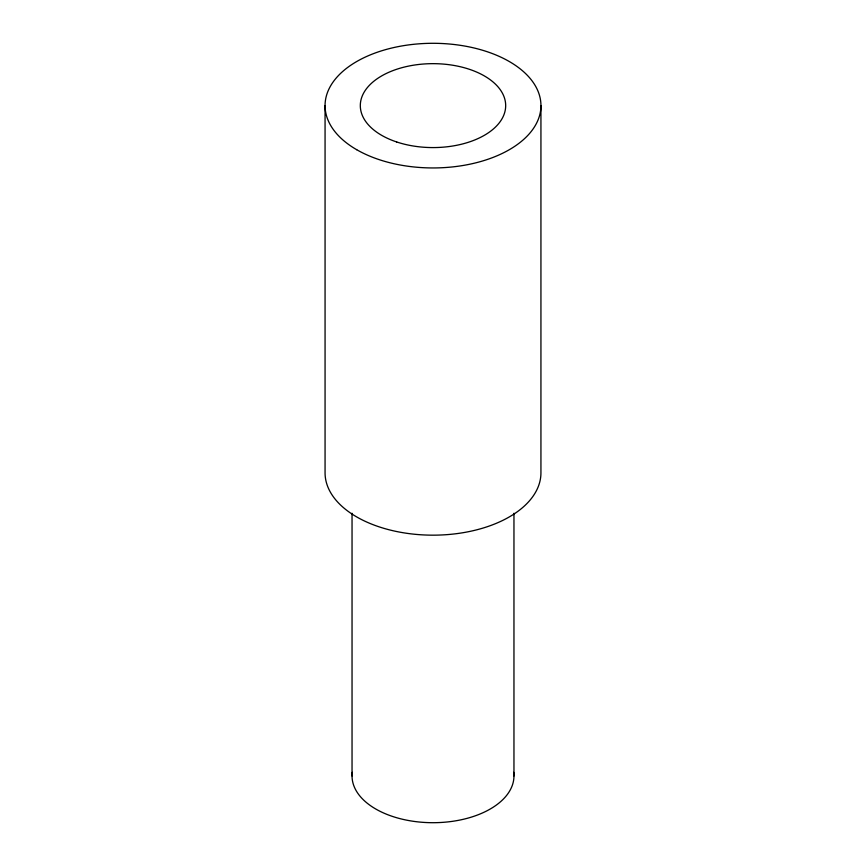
<?xml version="1.0" encoding="UTF-8"?>
<svg xmlns="http://www.w3.org/2000/svg" width="866" height="866" viewBox="0 0 866 866"><rect width="100%" height="100%" fill="white"/><g stroke="black" fill="none" stroke-linecap="round" stroke-linejoin="round"><path stroke-width="1.3" d="M540.936 105.62L540.936 472.847A107.936 62.32 0 0 1 433 535.166A107.936 62.32 0 0 1 325.064 472.847L325.064 105.62M513.96 513.257L513.96 775.958M352.04 513.257L352.04 775.958M513.711 772.31A80.96 46.742 0 0 1 433 822.7A80.96 46.742 0 0 1 352.289 772.31M356.673 149.688A107.936 62.32 0 0 0 537.266 121.749A107.936 62.32 0 0 0 405.061 45.422A107.936 62.32 0 0 0 356.673 149.688M396.66 141.959A72.679 41.958 0 0 0 505.679 105.62A72.679 41.958 0 0 0 396.66 69.28A72.679 41.958 0 0 0 396.66 141.959"/></g></svg>
